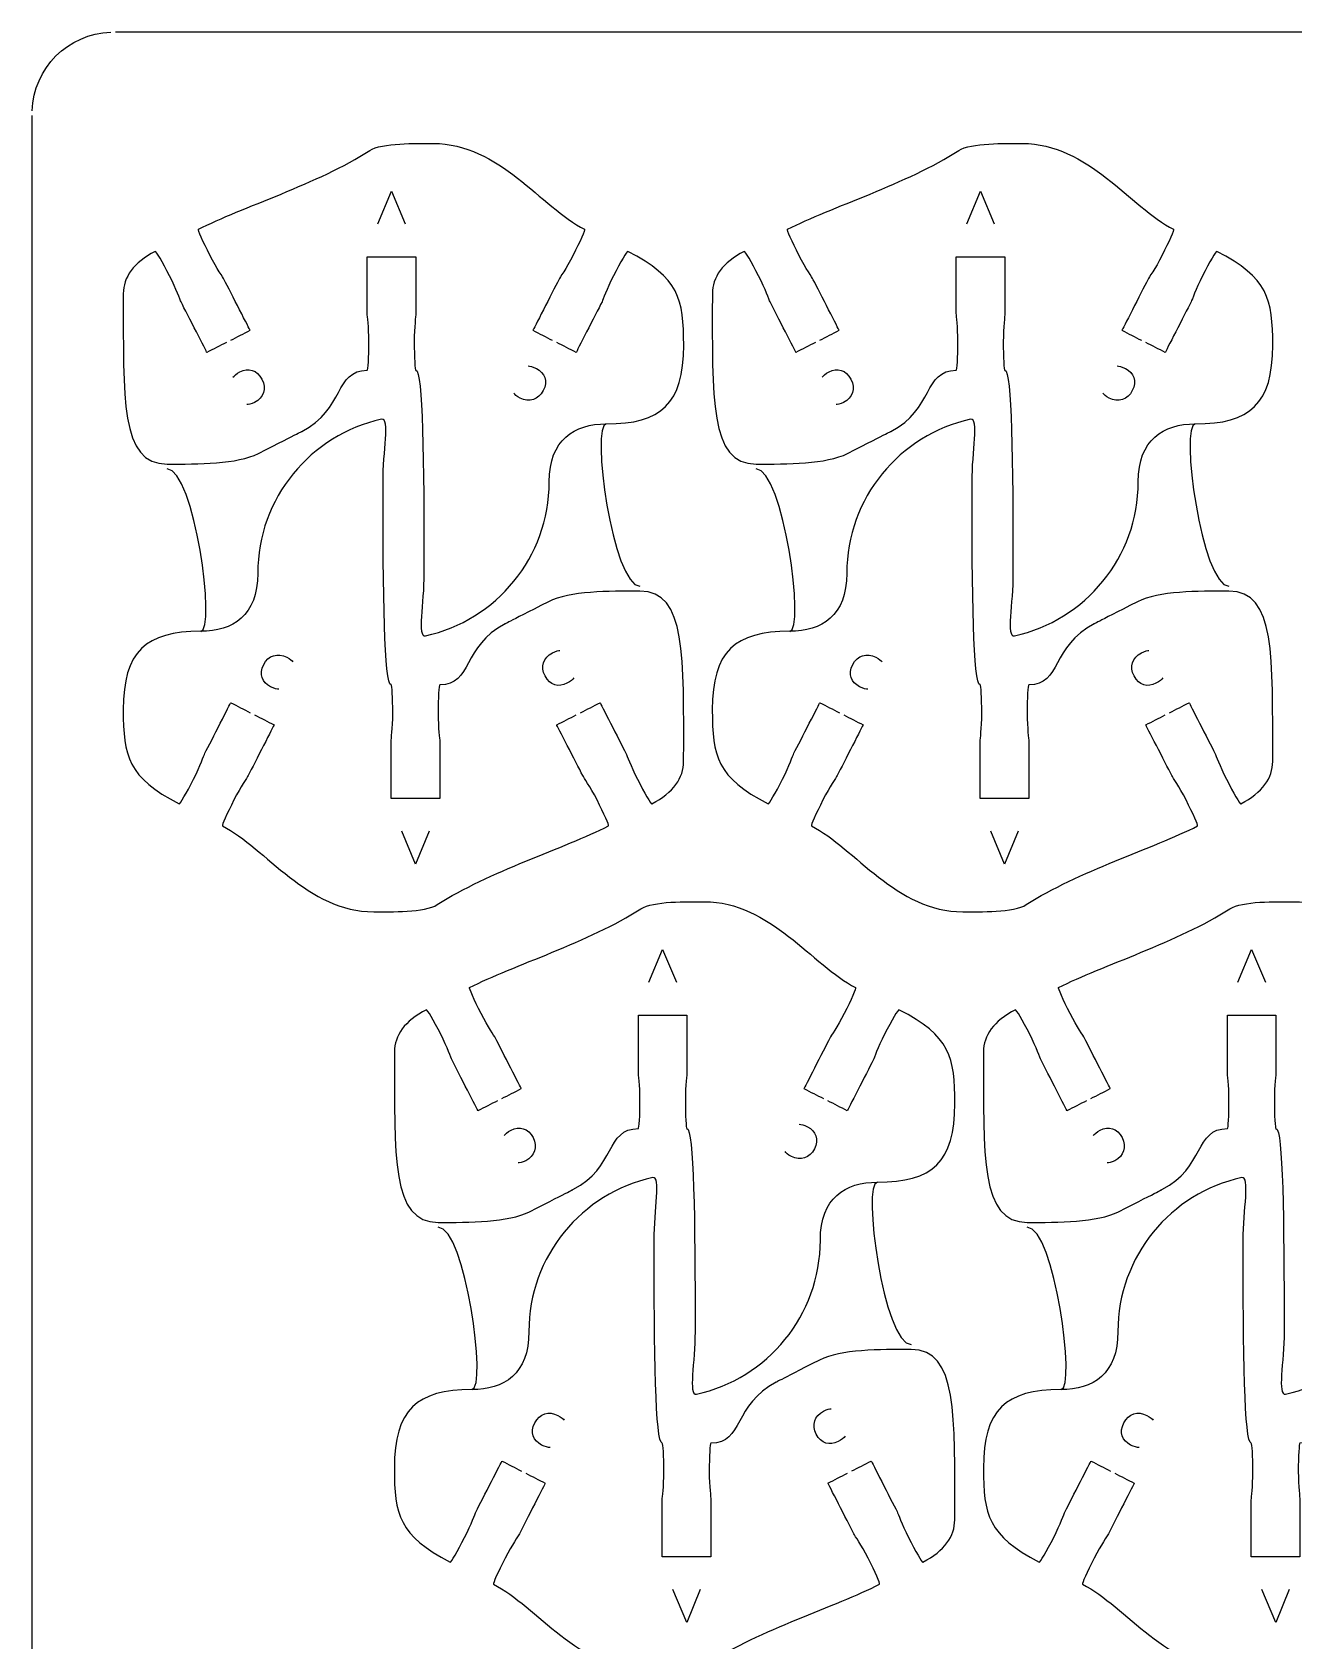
# Model space of a CAD drawing. Extents: x 0 to 300, y 0 to 300.
# Drawn here: x 0 to 77.8, y 200.8 to 300.1 of the extents above; entities that cross this region are included whole.
import ezdxf

# ---------------------------------------------------------------- set-up
doc = ezdxf.new("R2010")
doc.units = 0
doc.header["$MEASUREMENT"] = 0
doc.layers.add('DEFAULT', color=7, linetype='CONTINUOUS')

msp = doc.modelspace()

# ---------------------------------------------------------------- linework, layer by layer
at = {"layer": 'DEFAULT', "color": 1}
for points in [[(294.852, 300.1), (5.151, 300.1)], [(0, 5.252), (0, 294.949)]]:
    msp.add_lwpolyline(points, dxfattribs=at)
at = {"layer": 'DEFAULT', "color": 250}
for points in [[(21.325, 288.27), (22.163, 290.29), (23.016, 288.27)], [(57.667, 288.27), (58.505, 290.29), (59.358, 288.27)], [(24.493, 250.788), (23.654, 248.767), (22.801, 250.788)], [(60.835, 250.788), (59.997, 248.767), (59.144, 250.788)], [(38.052, 241.479), (38.891, 243.5), (39.744, 241.479)], [(74.395, 241.479), (75.233, 243.5), (76.086, 241.479)], [(41.22, 203.996), (40.382, 201.975), (39.529, 203.996)], [(77.563, 203.996), (76.724, 201.975), (75.871, 203.996)]]:
    msp.add_lwpolyline(points, dxfattribs=at)
at = {"layer": 'DEFAULT', "color": 1}
for points in [[(0.004, 295.249), (0.081, 297.881), (2.219, 300.019), (4.851, 300.096)], [(35.422, 275.929), (34.447, 275.929), (35.817, 265.911), (37.498, 265.911)], [(71.765, 275.929), (70.79, 275.929), (72.159, 265.911), (73.84, 265.911)], [(10.396, 263.128), (11.371, 263.128), (10.002, 273.147), (8.321, 273.147)], [(46.739, 263.128), (47.714, 263.128), (46.344, 273.147), (44.663, 273.147)], [(52.15, 229.138), (51.175, 229.138), (52.544, 219.12), (54.225, 219.12)], [(27.124, 216.337), (28.099, 216.337), (26.729, 226.355), (25.048, 226.355)], [(63.466, 216.337), (64.441, 216.337), (63.072, 226.355), (61.391, 226.355)]]:
    msp.add_open_spline(points, degree=3, dxfattribs=at)
for points, knots in [([(12.248, 281.089), (12.648, 281.293), (13.048, 281.498), (13.448, 281.703), (13.448, 281.703), (12.252, 284.038), (11.853, 284.821), (11.776, 284.976), (11.409, 285.47), (10.968, 286.331), (10.53, 287.195), (10.213, 287.908), (10.262, 287.936), (12.933, 289.302), (17.671, 290.759), (20.824, 292.794), (21.579, 293.284), (23.703, 293.235), (24.744, 293.235), (28.818, 293.235), (31.408, 289.302), (34.078, 287.936), (34.128, 287.908), (33.814, 287.195), (33.369, 286.331), (32.932, 285.47), (32.565, 284.976), (32.487, 284.821), (32.089, 284.038), (30.893, 281.703), (30.893, 281.703), (31.293, 281.498), (31.692, 281.293), (32.092, 281.089)], [0, 0, 0, 0, 3.819372, 3.819372, 3.819372, 4.819372, 4.819372, 4.819372, 5.819372, 5.819372, 5.819372, 6.819372, 6.819372, 6.819372, 7.819372, 7.819372, 7.819372, 8.819372, 8.819372, 8.819372, 9.819372, 9.819372, 9.819372, 10.819372, 10.819372, 10.819372, 11.819372, 11.819372, 11.819372, 12.819372, 12.819372, 12.819372, 16.638743, 16.638743, 16.638743, 16.638743]), ([(48.591, 281.089), (48.991, 281.293), (49.39, 281.498), (49.79, 281.703), (49.79, 281.703), (48.594, 284.038), (48.196, 284.821), (48.118, 284.976), (47.751, 285.47), (47.31, 286.331), (46.873, 287.195), (46.555, 287.908), (46.605, 287.936), (49.275, 289.302), (54.013, 290.759), (57.167, 292.794), (57.922, 293.284), (60.046, 293.235), (61.086, 293.235), (65.161, 293.235), (67.75, 289.302), (70.421, 287.936), (70.47, 287.908), (70.156, 287.195), (69.712, 286.331), (69.274, 285.47), (68.907, 284.976), (68.83, 284.821), (68.431, 284.038), (67.235, 281.703), (67.235, 281.703), (67.635, 281.498), (68.035, 281.293), (68.435, 281.089)], [0, 0, 0, 0, 3.819372, 3.819372, 3.819372, 4.819372, 4.819372, 4.819372, 5.819372, 5.819372, 5.819372, 6.819372, 6.819372, 6.819372, 7.819372, 7.819372, 7.819372, 8.819372, 8.819372, 8.819372, 9.819372, 9.819372, 9.819372, 10.819372, 10.819372, 10.819372, 11.819372, 11.819372, 11.819372, 12.819372, 12.819372, 12.819372, 16.638743, 16.638743, 16.638743, 16.638743]), ([(11.98, 280.951), (11.579, 280.747), (11.178, 280.542), (10.777, 280.337), (10.777, 280.337), (9.581, 282.676), (9.183, 283.452), (9.105, 283.608), (8.915, 284.197), (8.477, 285.058), (8.036, 285.918), (7.641, 286.596), (7.592, 286.571), (6.248, 285.883), (5.623, 284.969), (5.623, 283.964), (5.623, 277.491), (5.436, 273.448), (8.322, 273.448), (10.231, 273.448), (12.658, 273.444), (13.963, 274.104), (16.633, 275.466), (16.633, 275.469), (16.633, 275.469), (19.304, 276.834), (18.644, 279.237), (20.673, 279.237), (20.726, 279.237), (20.772, 280.02), (20.772, 280.987), (20.772, 281.957), (20.673, 282.563), (20.673, 282.74), (20.673, 283.906), (20.673, 285.073), (20.673, 286.239), (21.672, 286.239), (22.672, 286.239), (23.671, 286.239), (23.671, 285.073), (23.671, 283.906), (23.671, 282.74), (23.671, 282.563), (23.573, 281.957), (23.573, 280.987), (23.573, 280.02), (23.615, 279.237), (23.671, 279.237), (24.105, 279.237), (24.172, 273.631), (24.172, 266.699), (24.172, 264.854), (23.731, 262.748), (24.261, 262.847), (28.631, 263.806), (31.902, 267.697), (31.902, 272.354), (31.902, 274.958), (33.44, 275.928), (35.422, 275.928), (38.806, 275.928), (40.199, 277.155), (40.199, 280.778), (40.199, 283.632), (39.924, 284.948), (36.752, 286.571), (36.703, 286.596), (36.308, 285.918), (35.863, 285.058), (35.426, 284.197), (35.235, 283.608), (35.158, 283.456), (34.759, 282.676), (33.563, 280.337), (33.563, 280.337), (33.163, 280.542), (32.764, 280.747), (32.364, 280.951)], [0, 0, 0, 0, 3.828276, 3.828276, 3.828276, 4.828276, 4.828276, 4.828276, 5.828276, 5.828276, 5.828276, 6.828276, 6.828276, 6.828276, 7.828276, 7.828276, 7.828276, 8.828276, 8.828276, 8.828276, 9.828276, 9.828276, 9.828276, 10.828276, 10.828276, 10.828276, 11.828276, 11.828276, 11.828276, 12.828276, 12.828276, 12.828276, 13.828276, 13.828276, 13.828276, 23.748276, 23.748276, 23.748276, 32.248276, 32.248276, 32.248276, 42.168276, 42.168276, 42.168276, 43.168276, 43.168276, 43.168276, 44.168276, 44.168276, 44.168276, 45.168276, 45.168276, 45.168276, 46.168276, 46.168276, 46.168276, 47.168276, 47.168276, 47.168276, 48.168276, 48.168276, 48.168276, 49.168276, 49.168276, 49.168276, 50.168276, 50.168276, 50.168276, 51.168276, 51.168276, 51.168276, 52.168276, 52.168276, 52.168276, 53.168276, 53.168276, 53.168276, 56.987648, 56.987648, 56.987648, 56.987648]), ([(48.323, 280.951), (47.922, 280.747), (47.521, 280.542), (47.12, 280.337), (47.12, 280.337), (45.924, 282.676), (45.525, 283.452), (45.448, 283.608), (45.257, 284.197), (44.82, 285.058), (44.379, 285.918), (43.984, 286.596), (43.934, 286.571), (42.59, 285.883), (41.966, 284.969), (41.966, 283.964), (41.966, 277.491), (41.779, 273.448), (44.664, 273.448), (46.573, 273.448), (49, 273.444), (50.305, 274.104), (52.976, 275.466), (52.976, 275.469), (52.976, 275.469), (55.646, 276.834), (54.987, 279.237), (57.015, 279.237), (57.068, 279.237), (57.114, 280.02), (57.114, 280.987), (57.114, 281.957), (57.015, 282.563), (57.015, 282.74), (57.015, 283.906), (57.015, 285.073), (57.015, 286.239), (58.015, 286.239), (59.014, 286.239), (60.014, 286.239), (60.014, 285.073), (60.014, 283.906), (60.014, 282.74), (60.014, 282.563), (59.915, 281.957), (59.915, 280.987), (59.915, 280.02), (59.957, 279.237), (60.014, 279.237), (60.448, 279.237), (60.515, 273.631), (60.515, 266.699), (60.515, 264.854), (60.074, 262.748), (60.603, 262.847), (64.974, 263.806), (68.244, 267.697), (68.244, 272.354), (68.244, 274.958), (69.782, 275.928), (71.765, 275.928), (75.148, 275.928), (76.541, 277.155), (76.541, 280.778), (76.541, 283.632), (76.266, 284.948), (73.095, 286.571), (73.045, 286.596), (72.65, 285.918), (72.206, 285.058), (71.768, 284.197), (71.578, 283.608), (71.5, 283.456), (71.102, 282.676), (69.906, 280.337), (69.906, 280.337), (69.506, 280.542), (69.106, 280.747), (68.706, 280.951)], [0, 0, 0, 0, 3.828276, 3.828276, 3.828276, 4.828276, 4.828276, 4.828276, 5.828276, 5.828276, 5.828276, 6.828276, 6.828276, 6.828276, 7.828276, 7.828276, 7.828276, 8.828276, 8.828276, 8.828276, 9.828276, 9.828276, 9.828276, 10.828276, 10.828276, 10.828276, 11.828276, 11.828276, 11.828276, 12.828276, 12.828276, 12.828276, 13.828276, 13.828276, 13.828276, 23.748276, 23.748276, 23.748276, 32.248276, 32.248276, 32.248276, 42.168276, 42.168276, 42.168276, 43.168276, 43.168276, 43.168276, 44.168276, 44.168276, 44.168276, 45.168276, 45.168276, 45.168276, 46.168276, 46.168276, 46.168276, 47.168276, 47.168276, 47.168276, 48.168276, 48.168276, 48.168276, 49.168276, 49.168276, 49.168276, 50.168276, 50.168276, 50.168276, 51.168276, 51.168276, 51.168276, 52.168276, 52.168276, 52.168276, 53.168276, 53.168276, 53.168276, 56.987648, 56.987648, 56.987648, 56.987648]), ([(33.838, 258.109), (34.239, 258.314), (34.64, 258.518), (35.041, 258.723), (35.041, 258.723), (36.237, 256.38), (36.636, 255.604), (36.714, 255.449), (36.904, 254.863), (37.342, 254.003), (37.782, 253.142), (38.178, 252.461), (38.227, 252.489), (39.571, 253.174), (40.196, 254.087), (40.196, 255.096), (40.196, 261.566), (40.382, 265.613), (37.497, 265.613), (35.585, 265.613), (33.161, 265.616), (31.856, 264.953), (29.189, 263.595), (29.185, 263.588), (29.185, 263.588), (26.515, 262.222), (27.174, 259.823), (25.146, 259.823), (25.093, 259.823), (25.047, 259.04), (25.047, 258.074), (25.047, 257.104), (25.146, 256.497), (25.146, 256.32), (25.146, 255.154), (25.146, 253.987), (25.146, 252.821), (24.146, 252.821), (23.147, 252.821), (22.147, 252.821), (22.147, 253.987), (22.147, 255.154), (22.147, 256.32), (22.147, 256.497), (22.246, 257.104), (22.246, 258.074), (22.246, 259.04), (22.204, 259.823), (22.147, 259.823), (21.713, 259.823), (21.646, 265.429), (21.646, 272.361), (21.646, 274.206), (22.087, 276.312), (21.558, 276.213), (17.187, 275.254), (13.917, 271.363), (13.917, 266.706), (13.917, 264.103), (12.379, 263.129), (10.396, 263.129), (7.013, 263.129), (5.62, 261.901), (5.62, 258.282), (5.62, 255.424), (5.895, 254.112), (9.066, 252.489), (9.116, 252.461), (9.511, 253.142), (9.955, 253.999), (10.393, 254.863), (10.58, 255.449), (10.657, 255.604), (11.056, 256.38), (12.255, 258.723), (12.255, 258.723), (12.656, 258.517), (13.057, 258.311), (13.458, 258.105)], [0, 0, 0, 0, 3.828276, 3.828276, 3.828276, 4.828276, 4.828276, 4.828276, 5.828276, 5.828276, 5.828276, 6.828276, 6.828276, 6.828276, 7.828276, 7.828276, 7.828276, 8.828276, 8.828276, 8.828276, 9.828276, 9.828276, 9.828276, 10.828276, 10.828276, 10.828276, 11.828276, 11.828276, 11.828276, 12.828276, 12.828276, 12.828276, 13.828276, 13.828276, 13.828276, 23.748276, 23.748276, 23.748276, 32.248276, 32.248276, 32.248276, 42.168276, 42.168276, 42.168276, 43.168276, 43.168276, 43.168276, 44.168276, 44.168276, 44.168276, 45.168276, 45.168276, 45.168276, 46.168276, 46.168276, 46.168276, 47.168276, 47.168276, 47.168276, 48.168276, 48.168276, 48.168276, 49.168276, 49.168276, 49.168276, 50.168276, 50.168276, 50.168276, 51.168276, 51.168276, 51.168276, 52.168276, 52.168276, 52.168276, 53.168276, 53.168276, 53.168276, 57.001108, 57.001108, 57.001108, 57.001108]), ([(70.181, 258.109), (70.582, 258.314), (70.983, 258.518), (71.384, 258.723), (71.384, 258.723), (72.58, 256.38), (72.978, 255.604), (73.056, 255.449), (73.247, 254.863), (73.684, 254.003), (74.125, 253.142), (74.52, 252.461), (74.569, 252.489), (75.914, 253.174), (76.538, 254.087), (76.538, 255.096), (76.538, 261.566), (76.725, 265.613), (73.839, 265.613), (71.927, 265.613), (69.504, 265.616), (68.198, 264.953), (65.531, 263.595), (65.528, 263.588), (65.528, 263.588), (62.857, 262.222), (63.517, 259.823), (61.488, 259.823), (61.436, 259.823), (61.39, 259.04), (61.39, 258.074), (61.39, 257.104), (61.488, 256.497), (61.488, 256.32), (61.488, 255.154), (61.488, 253.987), (61.488, 252.821), (60.489, 252.821), (59.489, 252.821), (58.49, 252.821), (58.49, 253.987), (58.49, 255.154), (58.49, 256.32), (58.49, 256.497), (58.589, 257.104), (58.589, 258.074), (58.589, 259.04), (58.546, 259.823), (58.49, 259.823), (58.056, 259.823), (57.989, 265.429), (57.989, 272.361), (57.989, 274.206), (58.43, 276.312), (57.901, 276.213), (53.53, 275.254), (50.26, 271.363), (50.26, 266.706), (50.26, 264.103), (48.721, 263.129), (46.739, 263.129), (43.356, 263.129), (41.962, 261.901), (41.962, 258.282), (41.962, 255.424), (42.237, 254.112), (45.409, 252.489), (45.458, 252.461), (45.853, 253.142), (46.298, 253.999), (46.735, 254.863), (46.922, 255.449), (47, 255.604), (47.398, 256.38), (48.598, 258.723), (48.598, 258.723), (48.999, 258.517), (49.4, 258.311), (49.801, 258.105)], [0, 0, 0, 0, 3.828276, 3.828276, 3.828276, 4.828276, 4.828276, 4.828276, 5.828276, 5.828276, 5.828276, 6.828276, 6.828276, 6.828276, 7.828276, 7.828276, 7.828276, 8.828276, 8.828276, 8.828276, 9.828276, 9.828276, 9.828276, 10.828276, 10.828276, 10.828276, 11.828276, 11.828276, 11.828276, 12.828276, 12.828276, 12.828276, 13.828276, 13.828276, 13.828276, 23.748276, 23.748276, 23.748276, 32.248276, 32.248276, 32.248276, 42.168276, 42.168276, 42.168276, 43.168276, 43.168276, 43.168276, 44.168276, 44.168276, 44.168276, 45.168276, 45.168276, 45.168276, 46.168276, 46.168276, 46.168276, 47.168276, 47.168276, 47.168276, 48.168276, 48.168276, 48.168276, 49.168276, 49.168276, 49.168276, 50.168276, 50.168276, 50.168276, 51.168276, 51.168276, 51.168276, 52.168276, 52.168276, 52.168276, 53.168276, 53.168276, 53.168276, 57.001108, 57.001108, 57.001108, 57.001108]), ([(13.727, 257.971), (14.126, 257.766), (14.526, 257.56), (14.926, 257.354), (14.926, 257.354), (13.73, 255.019), (13.331, 254.235), (13.254, 254.08), (12.887, 253.586), (12.45, 252.726), (12.005, 251.861), (11.691, 251.149), (11.737, 251.12), (14.411, 249.755), (17, 245.822), (21.075, 245.822), (22.116, 245.822), (24.239, 245.776), (24.994, 246.263), (28.148, 248.298), (32.886, 249.755), (35.556, 251.12), (35.606, 251.149), (35.288, 251.861), (34.851, 252.726), (34.41, 253.586), (34.043, 254.08), (33.965, 254.235), (33.567, 255.019), (32.367, 257.354), (32.367, 257.354), (32.768, 257.56), (33.169, 257.766), (33.57, 257.971)], [0, 0, 0, 0, 3.823938, 3.823938, 3.823938, 4.823938, 4.823938, 4.823938, 5.823938, 5.823938, 5.823938, 6.823938, 6.823938, 6.823938, 7.823938, 7.823938, 7.823938, 8.823938, 8.823938, 8.823938, 9.823938, 9.823938, 9.823938, 10.823938, 10.823938, 10.823938, 11.823938, 11.823938, 11.823938, 12.823938, 12.823938, 12.823938, 16.65677, 16.65677, 16.65677, 16.65677]), ([(50.069, 257.971), (50.469, 257.766), (50.869, 257.56), (51.268, 257.354), (51.268, 257.354), (50.073, 255.019), (49.674, 254.235), (49.596, 254.08), (49.229, 253.586), (48.792, 252.726), (48.347, 251.861), (48.033, 251.149), (48.079, 251.12), (50.753, 249.755), (53.343, 245.822), (57.417, 245.822), (58.458, 245.822), (60.582, 245.776), (61.337, 246.263), (64.491, 248.298), (69.228, 249.755), (71.899, 251.12), (71.948, 251.149), (71.631, 251.861), (71.193, 252.726), (70.752, 253.586), (70.385, 254.08), (70.308, 254.235), (69.909, 255.019), (68.71, 257.354), (68.71, 257.354), (69.111, 257.56), (69.512, 257.766), (69.913, 257.971)], [0, 0, 0, 0, 3.823938, 3.823938, 3.823938, 4.823938, 4.823938, 4.823938, 5.823938, 5.823938, 5.823938, 6.823938, 6.823938, 6.823938, 7.823938, 7.823938, 7.823938, 8.823938, 8.823938, 8.823938, 9.823938, 9.823938, 9.823938, 10.823938, 10.823938, 10.823938, 11.823938, 11.823938, 11.823938, 12.823938, 12.823938, 12.823938, 16.65677, 16.65677, 16.65677, 16.65677]), ([(28.976, 234.298), (29.376, 234.502), (29.776, 234.707), (30.176, 234.911), (30.176, 234.911), (28.98, 237.247), (28.581, 238.03), (28.503, 238.185), (28.136, 238.679), (27.696, 239.54), (27.258, 240.404), (26.941, 241.117), (26.99, 241.145), (29.66, 242.51), (34.398, 243.967), (37.552, 246.003), (38.307, 246.493), (40.431, 246.444), (41.471, 246.444), (45.546, 246.444), (48.135, 242.51), (50.806, 241.145), (50.855, 241.117), (50.541, 240.404), (50.097, 239.54), (49.659, 238.679), (49.293, 238.185), (49.215, 238.03), (48.816, 237.247), (47.62, 234.911), (47.62, 234.911), (48.02, 234.707), (48.42, 234.502), (48.82, 234.298)], [0, 0, 0, 0, 3.819372, 3.819372, 3.819372, 4.819372, 4.819372, 4.819372, 5.819372, 5.819372, 5.819372, 6.819372, 6.819372, 6.819372, 7.819372, 7.819372, 7.819372, 8.819372, 8.819372, 8.819372, 9.819372, 9.819372, 9.819372, 10.819372, 10.819372, 10.819372, 11.819372, 11.819372, 11.819372, 12.819372, 12.819372, 12.819372, 16.638743, 16.638743, 16.638743, 16.638743]), ([(65.319, 234.298), (65.718, 234.502), (66.118, 234.707), (66.518, 234.911), (66.518, 234.911), (65.322, 237.247), (64.923, 238.03), (64.846, 238.185), (64.479, 238.679), (64.038, 239.54), (63.601, 240.404), (63.283, 241.117), (63.332, 241.145), (66.003, 242.51), (70.741, 243.967), (73.895, 246.003), (74.65, 246.493), (76.773, 246.444), (77.814, 246.444), (81.889, 246.444), (84.478, 242.51), (87.148, 241.145), (87.198, 241.117), (86.884, 240.404), (86.439, 239.54), (86.002, 238.679), (85.635, 238.185), (85.557, 238.03), (85.159, 237.247), (83.963, 234.911), (83.963, 234.911), (84.363, 234.707), (84.762, 234.502), (85.162, 234.298)], [0, 0, 0, 0, 3.819372, 3.819372, 3.819372, 4.819372, 4.819372, 4.819372, 5.819372, 5.819372, 5.819372, 6.819372, 6.819372, 6.819372, 7.819372, 7.819372, 7.819372, 8.819372, 8.819372, 8.819372, 9.819372, 9.819372, 9.819372, 10.819372, 10.819372, 10.819372, 11.819372, 11.819372, 11.819372, 12.819372, 12.819372, 12.819372, 16.638743, 16.638743, 16.638743, 16.638743]), ([(28.708, 234.16), (28.307, 233.955), (27.906, 233.751), (27.505, 233.546), (27.505, 233.546), (26.309, 235.885), (25.91, 236.661), (25.833, 236.816), (25.642, 237.406), (25.205, 238.266), (24.764, 239.127), (24.369, 239.804), (24.319, 239.78), (22.975, 239.092), (22.351, 238.178), (22.351, 237.173), (22.351, 230.699), (22.164, 226.656), (25.05, 226.656), (26.958, 226.656), (29.385, 226.653), (30.691, 227.313), (33.361, 228.674), (33.361, 228.678), (33.361, 228.678), (36.032, 230.043), (35.372, 232.446), (37.4, 232.446), (37.453, 232.446), (37.499, 233.229), (37.499, 234.195), (37.499, 235.165), (37.4, 235.772), (37.4, 235.949), (37.4, 237.115), (37.4, 238.282), (37.4, 239.448), (38.4, 239.448), (39.4, 239.448), (40.399, 239.448), (40.399, 238.282), (40.399, 237.115), (40.399, 235.949), (40.399, 235.772), (40.3, 235.165), (40.3, 234.195), (40.3, 233.229), (40.343, 232.446), (40.399, 232.446), (40.833, 232.446), (40.9, 226.84), (40.9, 219.908), (40.9, 218.063), (40.459, 215.957), (40.988, 216.055), (45.359, 217.015), (48.629, 220.906), (48.629, 225.563), (48.629, 228.166), (50.167, 229.136), (52.15, 229.136), (55.533, 229.136), (56.927, 230.364), (56.927, 233.987), (56.927, 236.841), (56.652, 238.157), (53.48, 239.78), (53.431, 239.804), (53.036, 239.127), (52.591, 238.266), (52.154, 237.406), (51.963, 236.816), (51.885, 236.665), (51.487, 235.885), (50.291, 233.546), (50.291, 233.546), (49.891, 233.751), (49.491, 233.955), (49.091, 234.16)], [0, 0, 0, 0, 3.828276, 3.828276, 3.828276, 4.828276, 4.828276, 4.828276, 5.828276, 5.828276, 5.828276, 6.828276, 6.828276, 6.828276, 7.828276, 7.828276, 7.828276, 8.828276, 8.828276, 8.828276, 9.828276, 9.828276, 9.828276, 10.828276, 10.828276, 10.828276, 11.828276, 11.828276, 11.828276, 12.828276, 12.828276, 12.828276, 13.828276, 13.828276, 13.828276, 23.748276, 23.748276, 23.748276, 32.248276, 32.248276, 32.248276, 42.168276, 42.168276, 42.168276, 43.168276, 43.168276, 43.168276, 44.168276, 44.168276, 44.168276, 45.168276, 45.168276, 45.168276, 46.168276, 46.168276, 46.168276, 47.168276, 47.168276, 47.168276, 48.168276, 48.168276, 48.168276, 49.168276, 49.168276, 49.168276, 50.168276, 50.168276, 50.168276, 51.168276, 51.168276, 51.168276, 52.168276, 52.168276, 52.168276, 53.168276, 53.168276, 53.168276, 56.987648, 56.987648, 56.987648, 56.987648]), ([(65.05, 234.16), (64.649, 233.955), (64.248, 233.751), (63.847, 233.546), (63.847, 233.546), (62.652, 235.885), (62.253, 236.661), (62.175, 236.816), (61.985, 237.406), (61.547, 238.266), (61.106, 239.127), (60.711, 239.804), (60.662, 239.78), (59.318, 239.092), (58.693, 238.178), (58.693, 237.173), (58.693, 230.699), (58.506, 226.656), (61.392, 226.656), (63.301, 226.656), (65.728, 226.653), (67.033, 227.313), (69.704, 228.674), (69.704, 228.678), (69.704, 228.678), (72.374, 230.043), (71.714, 232.446), (73.743, 232.446), (73.796, 232.446), (73.842, 233.229), (73.842, 234.195), (73.842, 235.165), (73.743, 235.772), (73.743, 235.949), (73.743, 237.115), (73.743, 238.282), (73.743, 239.448), (74.742, 239.448), (75.742, 239.448), (76.741, 239.448), (76.741, 238.282), (76.741, 237.115), (76.741, 235.949), (76.741, 235.772), (76.643, 235.165), (76.643, 234.195), (76.643, 233.229), (76.685, 232.446), (76.741, 232.446), (77.175, 232.446), (77.242, 226.84), (77.242, 219.908), (77.242, 218.063), (76.801, 215.957), (77.331, 216.055), (81.702, 217.015), (84.972, 220.906), (84.972, 225.563), (84.972, 228.166), (86.51, 229.136), (88.493, 229.136), (91.876, 229.136), (93.269, 230.364), (93.269, 233.987), (93.269, 236.841), (92.994, 238.157), (89.822, 239.78), (89.773, 239.804), (89.378, 239.127), (88.933, 238.266), (88.496, 237.406), (88.306, 236.816), (88.228, 236.665), (87.829, 235.885), (86.633, 233.546), (86.633, 233.546), (86.234, 233.751), (85.834, 233.955), (85.434, 234.16)], [0, 0, 0, 0, 3.828276, 3.828276, 3.828276, 4.828276, 4.828276, 4.828276, 5.828276, 5.828276, 5.828276, 6.828276, 6.828276, 6.828276, 7.828276, 7.828276, 7.828276, 8.828276, 8.828276, 8.828276, 9.828276, 9.828276, 9.828276, 10.828276, 10.828276, 10.828276, 11.828276, 11.828276, 11.828276, 12.828276, 12.828276, 12.828276, 13.828276, 13.828276, 13.828276, 23.748276, 23.748276, 23.748276, 32.248276, 32.248276, 32.248276, 42.168276, 42.168276, 42.168276, 43.168276, 43.168276, 43.168276, 44.168276, 44.168276, 44.168276, 45.168276, 45.168276, 45.168276, 46.168276, 46.168276, 46.168276, 47.168276, 47.168276, 47.168276, 48.168276, 48.168276, 48.168276, 49.168276, 49.168276, 49.168276, 50.168276, 50.168276, 50.168276, 51.168276, 51.168276, 51.168276, 52.168276, 52.168276, 52.168276, 53.168276, 53.168276, 53.168276, 56.987648, 56.987648, 56.987648, 56.987648]), ([(50.566, 211.318), (50.967, 211.522), (51.368, 211.727), (51.769, 211.931), (51.769, 211.931), (52.965, 209.589), (53.364, 208.813), (53.441, 208.658), (53.632, 208.072), (54.069, 207.211), (54.51, 206.351), (54.905, 205.67), (54.955, 205.698), (56.299, 206.382), (56.923, 207.296), (56.923, 208.305), (56.923, 214.775), (57.11, 218.821), (54.224, 218.821), (52.312, 218.821), (49.889, 218.825), (48.583, 218.162), (45.916, 216.803), (45.913, 216.796), (45.913, 216.796), (43.242, 215.431), (43.902, 213.032), (41.874, 213.032), (41.821, 213.032), (41.775, 212.249), (41.775, 211.282), (41.775, 210.312), (41.874, 209.705), (41.874, 209.529), (41.874, 208.363), (41.874, 207.196), (41.874, 206.03), (40.874, 206.03), (39.875, 206.03), (38.875, 206.03), (38.875, 207.196), (38.875, 208.363), (38.875, 209.529), (38.875, 209.705), (38.974, 210.312), (38.974, 211.282), (38.974, 212.249), (38.931, 213.032), (38.875, 213.032), (38.441, 213.032), (38.374, 218.638), (38.374, 225.57), (38.374, 227.415), (38.815, 229.521), (38.286, 229.422), (33.915, 228.463), (30.645, 224.572), (30.645, 219.915), (30.645, 217.311), (29.107, 216.338), (27.124, 216.338), (23.741, 216.338), (22.347, 215.11), (22.347, 211.491), (22.347, 208.633), (22.623, 207.321), (25.794, 205.698), (25.843, 205.67), (26.239, 206.351), (26.683, 207.208), (27.12, 208.072), (27.307, 208.658), (27.385, 208.813), (27.784, 209.589), (28.983, 211.931), (28.983, 211.931), (29.384, 211.726), (29.785, 211.52), (30.186, 211.314)], [0, 0, 0, 0, 3.828276, 3.828276, 3.828276, 4.828276, 4.828276, 4.828276, 5.828276, 5.828276, 5.828276, 6.828276, 6.828276, 6.828276, 7.828276, 7.828276, 7.828276, 8.828276, 8.828276, 8.828276, 9.828276, 9.828276, 9.828276, 10.828276, 10.828276, 10.828276, 11.828276, 11.828276, 11.828276, 12.828276, 12.828276, 12.828276, 13.828276, 13.828276, 13.828276, 23.748276, 23.748276, 23.748276, 32.248276, 32.248276, 32.248276, 42.168276, 42.168276, 42.168276, 43.168276, 43.168276, 43.168276, 44.168276, 44.168276, 44.168276, 45.168276, 45.168276, 45.168276, 46.168276, 46.168276, 46.168276, 47.168276, 47.168276, 47.168276, 48.168276, 48.168276, 48.168276, 49.168276, 49.168276, 49.168276, 50.168276, 50.168276, 50.168276, 51.168276, 51.168276, 51.168276, 52.168276, 52.168276, 52.168276, 53.168276, 53.168276, 53.168276, 57.001108, 57.001108, 57.001108, 57.001108]), ([(86.909, 211.318), (87.31, 211.522), (87.711, 211.727), (88.112, 211.931), (88.112, 211.931), (89.307, 209.589), (89.706, 208.813), (89.784, 208.658), (89.974, 208.072), (90.412, 207.211), (90.853, 206.351), (91.248, 205.67), (91.297, 205.698), (92.641, 206.382), (93.266, 207.296), (93.266, 208.305), (93.266, 214.775), (93.453, 218.821), (90.567, 218.821), (88.655, 218.821), (86.231, 218.825), (84.926, 218.162), (82.259, 216.803), (82.255, 216.796), (82.255, 216.796), (79.585, 215.431), (80.245, 213.032), (78.216, 213.032), (78.163, 213.032), (78.117, 212.249), (78.117, 211.282), (78.117, 210.312), (78.216, 209.705), (78.216, 209.529), (78.216, 208.363), (78.216, 207.196), (78.216, 206.03), (77.217, 206.03), (76.217, 206.03), (75.217, 206.03), (75.217, 207.196), (75.217, 208.363), (75.217, 209.529), (75.217, 209.705), (75.316, 210.312), (75.316, 211.282), (75.316, 212.249), (75.274, 213.032), (75.217, 213.032), (74.784, 213.032), (74.717, 218.638), (74.717, 225.57), (74.717, 227.415), (75.158, 229.521), (74.628, 229.422), (70.257, 228.463), (66.987, 224.572), (66.987, 219.915), (66.987, 217.311), (65.449, 216.338), (63.466, 216.338), (60.083, 216.338), (58.69, 215.11), (58.69, 211.491), (58.69, 208.633), (58.965, 207.321), (62.136, 205.698), (62.186, 205.67), (62.581, 206.351), (63.025, 207.208), (63.463, 208.072), (63.65, 208.658), (63.728, 208.813), (64.126, 209.589), (65.326, 211.931), (65.326, 211.931), (65.727, 211.726), (66.128, 211.52), (66.529, 211.314)], [0, 0, 0, 0, 3.828276, 3.828276, 3.828276, 4.828276, 4.828276, 4.828276, 5.828276, 5.828276, 5.828276, 6.828276, 6.828276, 6.828276, 7.828276, 7.828276, 7.828276, 8.828276, 8.828276, 8.828276, 9.828276, 9.828276, 9.828276, 10.828276, 10.828276, 10.828276, 11.828276, 11.828276, 11.828276, 12.828276, 12.828276, 12.828276, 13.828276, 13.828276, 13.828276, 23.748276, 23.748276, 23.748276, 32.248276, 32.248276, 32.248276, 42.168276, 42.168276, 42.168276, 43.168276, 43.168276, 43.168276, 44.168276, 44.168276, 44.168276, 45.168276, 45.168276, 45.168276, 46.168276, 46.168276, 46.168276, 47.168276, 47.168276, 47.168276, 48.168276, 48.168276, 48.168276, 49.168276, 49.168276, 49.168276, 50.168276, 50.168276, 50.168276, 51.168276, 51.168276, 51.168276, 52.168276, 52.168276, 52.168276, 53.168276, 53.168276, 53.168276, 57.001108, 57.001108, 57.001108, 57.001108]), ([(30.454, 211.18), (30.854, 210.974), (31.254, 210.769), (31.654, 210.563), (31.654, 210.563), (30.458, 208.227), (30.059, 207.444), (29.982, 207.289), (29.615, 206.795), (29.177, 205.934), (28.733, 205.07), (28.419, 204.357), (28.465, 204.329), (31.139, 202.964), (33.728, 199.03), (37.803, 199.03), (38.843, 199.03), (40.967, 198.985), (41.722, 199.471), (44.876, 201.507), (49.614, 202.964), (52.284, 204.329), (52.334, 204.357), (52.016, 205.07), (51.579, 205.934), (51.138, 206.795), (50.771, 207.289), (50.693, 207.444), (50.294, 208.227), (49.095, 210.563), (49.095, 210.563), (49.496, 210.769), (49.897, 210.974), (50.298, 211.18)], [0, 0, 0, 0, 3.823938, 3.823938, 3.823938, 4.823938, 4.823938, 4.823938, 5.823938, 5.823938, 5.823938, 6.823938, 6.823938, 6.823938, 7.823938, 7.823938, 7.823938, 8.823938, 8.823938, 8.823938, 9.823938, 9.823938, 9.823938, 10.823938, 10.823938, 10.823938, 11.823938, 11.823938, 11.823938, 12.823938, 12.823938, 12.823938, 16.65677, 16.65677, 16.65677, 16.65677]), ([(66.797, 211.18), (67.196, 210.974), (67.596, 210.769), (67.996, 210.563), (67.996, 210.563), (66.8, 208.227), (66.402, 207.444), (66.324, 207.289), (65.957, 206.795), (65.52, 205.934), (65.075, 205.07), (64.761, 204.357), (64.807, 204.329), (67.481, 202.964), (70.07, 199.03), (74.145, 199.03), (75.186, 199.03), (77.309, 198.985), (78.064, 199.471), (81.218, 201.507), (85.956, 202.964), (88.627, 204.329), (88.676, 204.357), (88.358, 205.07), (87.921, 205.934), (87.48, 206.795), (87.113, 207.289), (87.036, 207.444), (86.637, 208.227), (85.437, 210.563), (85.437, 210.563), (85.838, 210.769), (86.239, 210.974), (86.64, 211.18)], [0, 0, 0, 0, 3.823938, 3.823938, 3.823938, 4.823938, 4.823938, 4.823938, 5.823938, 5.823938, 5.823938, 6.823938, 6.823938, 6.823938, 7.823938, 7.823938, 7.823938, 8.823938, 8.823938, 8.823938, 9.823938, 9.823938, 9.823938, 10.823938, 10.823938, 10.823938, 11.823938, 11.823938, 11.823938, 12.823938, 12.823938, 12.823938, 16.65677, 16.65677, 16.65677, 16.65677])]:
    msp.add_open_spline(points, degree=3, knots=knots, dxfattribs=at)
at = {"layer": 'DEFAULT', "color": 250}
for points in [[(12.39, 278.807), (12.454, 278.893), (12.603, 279.023), (12.821, 279.135), (13.328, 279.395), (13.874, 279.271), (14.176, 278.681), (14.465, 278.118), (14.279, 277.541), (13.721, 277.255), (13.497, 277.14), (13.331, 277.116), (13.253, 277.116)], [(30.594, 279.504), (30.701, 279.503), (30.893, 279.459), (31.112, 279.346), (31.619, 279.087), (31.836, 278.571), (31.534, 277.981), (31.246, 277.418), (30.669, 277.232), (30.111, 277.518), (29.887, 277.633), (29.77, 277.753), (29.725, 277.817)], [(48.733, 278.807), (48.796, 278.893), (48.945, 279.023), (49.164, 279.135), (49.671, 279.395), (50.216, 279.271), (50.518, 278.681), (50.807, 278.118), (50.621, 277.541), (50.064, 277.255), (49.839, 277.14), (49.673, 277.116), (49.596, 277.116)], [(66.936, 279.504), (67.043, 279.503), (67.236, 279.459), (67.455, 279.346), (67.962, 279.087), (68.179, 278.571), (67.877, 277.981), (67.588, 277.418), (67.011, 277.232), (66.453, 277.518), (66.229, 277.633), (66.113, 277.753), (66.067, 277.817)], [(15.224, 259.553), (15.116, 259.554), (14.924, 259.599), (14.705, 259.711), (14.198, 259.971), (13.981, 260.487), (14.283, 261.076), (14.571, 261.639), (15.148, 261.825), (15.706, 261.54), (15.93, 261.425), (16.047, 261.304), (16.092, 261.241)], [(33.427, 260.251), (33.363, 260.164), (33.215, 260.034), (32.996, 259.922), (32.489, 259.662), (31.943, 259.787), (31.641, 260.376), (31.352, 260.939), (31.539, 261.517), (32.096, 261.802), (32.32, 261.917), (32.486, 261.942), (32.564, 261.941)], [(51.566, 259.553), (51.459, 259.554), (51.266, 259.599), (51.047, 259.711), (50.54, 259.971), (50.323, 260.487), (50.625, 261.076), (50.914, 261.639), (51.491, 261.825), (52.049, 261.54), (52.273, 261.425), (52.389, 261.304), (52.435, 261.241)], [(69.769, 260.251), (69.706, 260.164), (69.557, 260.034), (69.338, 259.922), (68.831, 259.662), (68.286, 259.787), (67.983, 260.376), (67.695, 260.939), (67.881, 261.517), (68.438, 261.802), (68.663, 261.917), (68.829, 261.942), (68.906, 261.941)], [(29.118, 232.015), (29.181, 232.102), (29.33, 232.232), (29.549, 232.344), (30.056, 232.604), (30.602, 232.479), (30.904, 231.89), (31.193, 231.327), (31.006, 230.75), (30.449, 230.464), (30.225, 230.349), (30.059, 230.324), (29.981, 230.325)], [(47.321, 232.713), (47.429, 232.712), (47.621, 232.667), (47.84, 232.555), (48.347, 232.295), (48.564, 231.779), (48.262, 231.19), (47.974, 230.627), (47.396, 230.441), (46.839, 230.727), (46.615, 230.842), (46.498, 230.962), (46.453, 231.025)], [(65.46, 232.015), (65.524, 232.102), (65.673, 232.232), (65.891, 232.344), (66.398, 232.604), (66.944, 232.479), (67.246, 231.89), (67.535, 231.327), (67.349, 230.75), (66.791, 230.464), (66.567, 230.349), (66.401, 230.324), (66.323, 230.325)], [(31.951, 212.762), (31.844, 212.763), (31.651, 212.808), (31.433, 212.92), (30.926, 213.18), (30.708, 213.696), (31.01, 214.285), (31.299, 214.848), (31.876, 215.034), (32.434, 214.748), (32.658, 214.633), (32.775, 214.513), (32.82, 214.45)], [(50.155, 213.46), (50.091, 213.373), (49.942, 213.243), (49.724, 213.131), (49.217, 212.871), (48.671, 212.996), (48.369, 213.585), (48.08, 214.148), (48.266, 214.725), (48.824, 215.011), (49.048, 215.126), (49.214, 215.15), (49.292, 215.15)], [(68.294, 212.762), (68.186, 212.763), (67.994, 212.808), (67.775, 212.92), (67.268, 213.18), (67.05, 213.696), (67.353, 214.285), (67.641, 214.848), (68.219, 215.034), (68.776, 214.748), (69, 214.633), (69.117, 214.513), (69.162, 214.45)]]:
    msp.add_open_spline(points, degree=3, knots=[0, 0, 0, 0, 1, 1, 1, 2, 2, 2, 3, 3, 3, 4, 4, 4, 4], dxfattribs=at)

doc.saveas('drawing.dxf')
